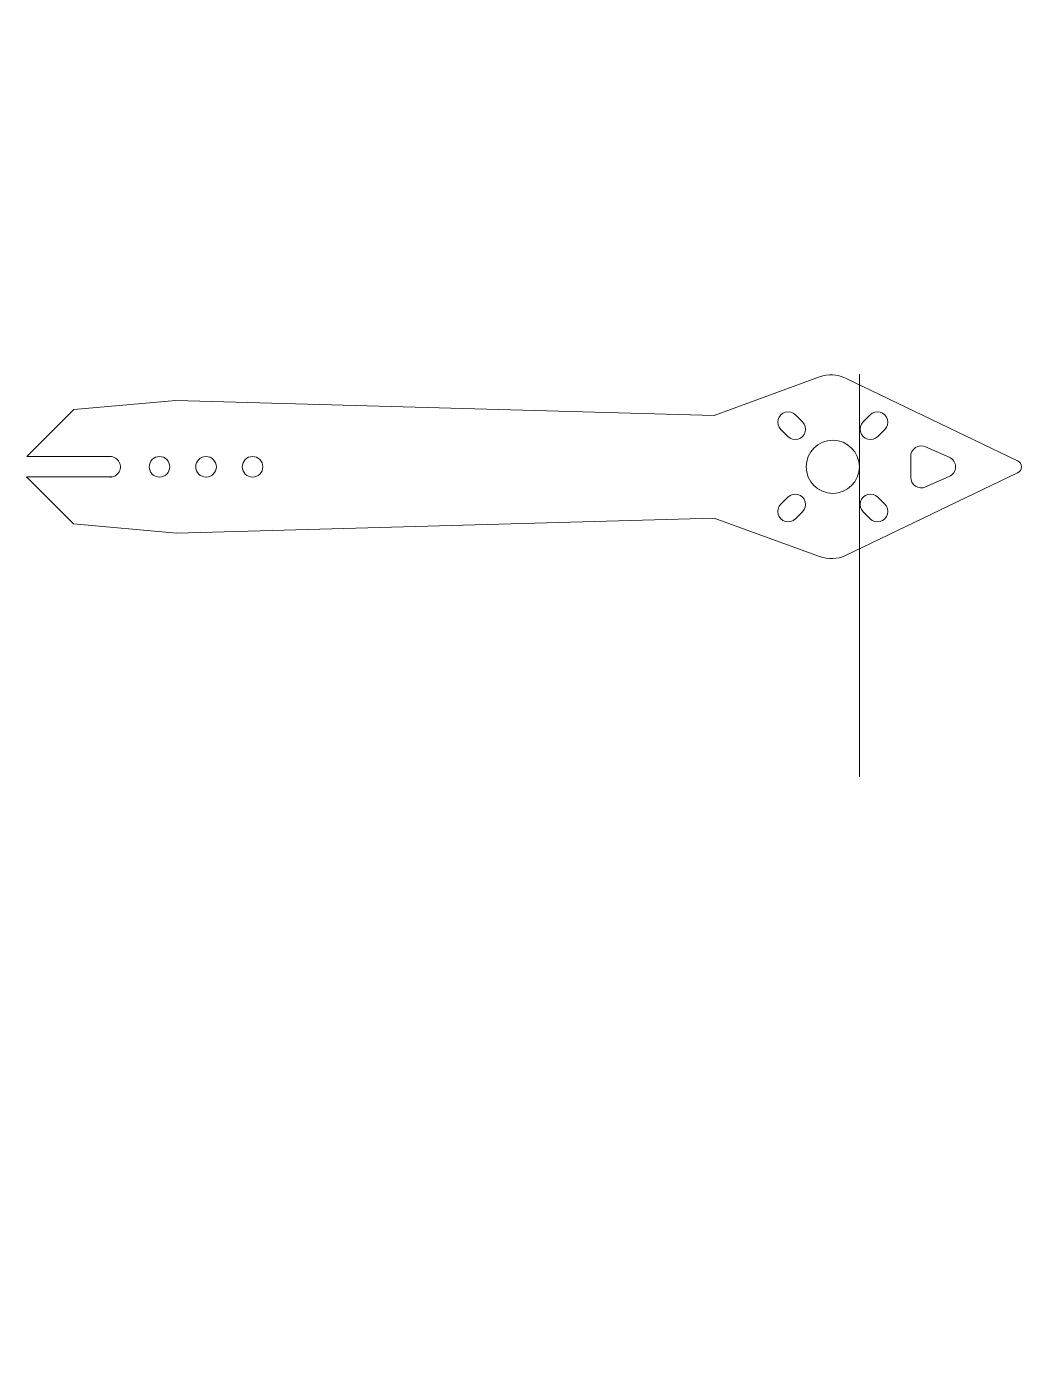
# Model space of a CAD drawing. Header units: millimetres. Extents: x -75 to 75, y -133 to 66.
import ezdxf

# ---------------------------------------------------------------- set-up
doc = ezdxf.new("R2010")
doc.units = ezdxf.units.MM
doc.header["$MEASUREMENT"] = 0

msp = doc.modelspace()

# ---------------------------------------------------------------- linework, layer by layer
at = {"lineweight": 9}
for points, knots in [([(50.4534, -0.0002), (50.4534, 2.2089), (48.6625, 3.9998), (46.4534, 3.9998), (46.4534, 3.9998), (44.2443, 3.9998), (42.4534, 2.2089), (42.4534, -0.0002), (42.4534, -0.0002), (42.4534, -2.2094), (44.2442, -4.0002), (46.4534, -4.0002), (46.4534, -4.0002), (48.6625, -4.0002), (50.4534, -2.2094), (50.4534, -0.0003), (50.4534, 66.2727), (50.4534, -132.5462), (50.4534, -0.0002)], [0, 0, 0, 0, 0.2, 0.2, 0.2, 0.2, 0.4, 0.4, 0.4, 0.4, 0.6, 0.6, 0.6, 0.6, 1, 1, 1, 1.0001, 1.0001, 1.0001, 1.0001]), ([(40.8319, 7.8133), (40.4403, 8.2049), (39.8696, 8.3578), (39.3347, 8.2145), (39.3347, 8.2145), (38.7998, 8.0711), (38.382, 7.6533), (38.2387, 7.1184), (38.2387, 7.1184), (38.0954, 6.5836), (38.2483, 6.0128), (38.6399, 5.6213)], [0, 0, 0, 0, 0.25, 0.25, 0.25, 0.25, 0.5, 0.5, 0.5, 0.5, 1, 1, 1, 1]), ([(54.2669, 5.6213), (54.6585, 6.0128), (54.8114, 6.5836), (54.6681, 7.1184), (54.6681, 7.1184), (54.5248, 7.6533), (54.107, 8.0711), (53.5721, 8.2145), (53.5721, 8.2145), (53.0372, 8.3578), (52.4665, 8.2049), (52.0749, 7.8133)], [0, 0, 0, 0, 0.25, 0.25, 0.25, 0.25, 0.5, 0.5, 0.5, 0.5, 1, 1, 1, 1]), ([(39.7005, 4.5606), (40.0921, 4.169), (40.6628, 4.0161), (41.1977, 4.1594), (41.1977, 4.1594), (41.7326, 4.3028), (42.1504, 4.7206), (42.2937, 5.2554), (42.2937, 5.2554), (42.4371, 5.7903), (42.2841, 6.3611), (41.8926, 6.7526)], [0, 0, 0, 0, 0.25, 0.25, 0.25, 0.25, 0.5, 0.5, 0.5, 0.5, 1, 1, 1, 1]), ([(51.0142, 6.7526), (50.6227, 6.3611), (50.4697, 5.7903), (50.6131, 5.2554), (50.6131, 5.2554), (50.7564, 4.7206), (51.1742, 4.3028), (51.7091, 4.1594), (51.7091, 4.1594), (52.244, 4.0161), (52.8147, 4.169), (53.2063, 4.5606)], [0, 0, 0, 0, 0.25, 0.25, 0.25, 0.25, 0.5, 0.5, 0.5, 0.5, 1, 1, 1, 1]), ([(58.1698, -1.5665), (58.1698, -1.5665), (58.1698, 1.5454), (58.1698, 1.5454), (58.1698, 1.5454), (58.169, 2.0846), (58.4401, 2.5878), (58.8908, 2.8838), (58.8908, 2.8838), (59.3415, 3.1798), (59.9153, 3.2268), (60.4098, 3.0118), (60.4098, 3.0118), (60.4098, 3.0118), (63.975, 1.4559), (63.975, 1.4559), (63.975, 1.4559), (64.5581, 1.2037), (64.9364, 0.63), (64.9385, -0.0052), (64.9385, -0.0052), (64.9406, -0.6405), (64.5564, -1.2209), (63.975, -1.477), (63.975, -1.477), (63.975, -1.477), (60.4098, -3.0329), (60.4098, -3.0329), (60.4098, -3.0329), (59.916, -3.2494), (59.3463, -3.2022), (58.8948, -2.9075), (58.8948, -2.9075), (58.4432, -2.6129), (58.1706, -2.1057), (58.1698, -1.5665)], [0, 0, 0, 0, 0.1, 0.1, 0.1, 0.1, 0.2, 0.2, 0.2, 0.2, 0.3, 0.3, 0.3, 0.3, 0.4, 0.4, 0.4, 0.4, 0.5, 0.5, 0.5, 0.5, 0.6, 0.6, 0.6, 0.6, 0.7, 0.7, 0.7, 0.7, 0.8, 0.8, 0.8, 0.8, 1, 1, 1, 1]), ([(-62.5186, -1.5308), (-61.9427, -1.6249), (-61.3628, -1.3877), (-61.0181, -0.917), (-61.0181, -0.917), (-60.6733, -0.4462), (-60.6221, 0.1782), (-60.8856, 0.6988), (-60.8856, 0.6988), (-61.149, 1.2194), (-61.6826, 1.548), (-62.266, 1.5489)], [0, 0, 0, 0, 0.25, 0.25, 0.25, 0.25, 0.5, 0.5, 0.5, 0.5, 1, 1, 1, 1]), ([(-53.2843, 0.0011), (-53.2843, 0.8571), (-53.9783, 1.5511), (-54.8343, 1.5511), (-54.8343, 1.5511), (-55.6904, 1.5511), (-56.3843, 0.8571), (-56.3843, 0.0011), (-56.3843, 0.0011), (-56.3843, -0.855), (-55.6904, -1.5489), (-54.8344, -1.5489), (-54.8344, -1.5489), (-53.9783, -1.5489), (-53.2844, -0.855), (-53.2843, 0.0011)], [0, 0, 0, 0, 0.2, 0.2, 0.2, 0.2, 0.4, 0.4, 0.4, 0.4, 0.6, 0.6, 0.6, 0.6, 1, 1, 1, 1]), ([(-46.2843, -0.001), (-46.2843, 0.8551), (-46.9783, 1.549), (-47.8343, 1.549), (-47.8343, 1.549), (-48.6904, 1.549), (-49.3843, 0.8551), (-49.3843, -0.001), (-49.3843, -0.001), (-49.3843, -0.857), (-48.6904, -1.551), (-47.8344, -1.551), (-47.8344, -1.551), (-46.9783, -1.551), (-46.2844, -0.857), (-46.2843, -0.001)], [0, 0, 0, 0, 0.2, 0.2, 0.2, 0.2, 0.4, 0.4, 0.4, 0.4, 0.6, 0.6, 0.6, 0.6, 1, 1, 1, 1]), ([(-39.2843, -0.001), (-39.2843, 0.8551), (-39.9783, 1.549), (-40.8343, 1.549), (-40.8343, 1.549), (-41.6904, 1.549), (-42.3843, 0.8551), (-42.3843, -0.001), (-42.3843, -0.001), (-42.3843, -0.857), (-41.6904, -1.551), (-40.8344, -1.551), (-40.8344, -1.551), (-39.9783, -1.551), (-39.2844, -0.857), (-39.2843, -0.001)], [0, 0, 0, 0, 0.2, 0.2, 0.2, 0.2, 0.4, 0.4, 0.4, 0.4, 0.6, 0.6, 0.6, 0.6, 1, 1, 1, 1]), ([(74.238, -0.9233), (74.6107, -0.768), (74.8534, -0.4039), (74.8534, -0.0002), (74.8534, -0.0002), (74.8534, 0.4035), (74.6107, 0.7676), (74.238, 0.9228)], [0, 0, 0, 0, 0.33333333, 0.33333333, 0.33333333, 0.33333333, 1, 1, 1, 1]), ([(38.6399, -5.6217), (38.2483, -6.0133), (38.0954, -6.584), (38.2387, -7.1189), (38.2387, -7.1189), (38.382, -7.6538), (38.7998, -8.0716), (39.3347, -8.2149), (39.3347, -8.2149), (39.8696, -8.3583), (40.4403, -8.2053), (40.8319, -7.8138)], [0, 0, 0, 0, 0.25, 0.25, 0.25, 0.25, 0.5, 0.5, 0.5, 0.5, 1, 1, 1, 1]), ([(41.8926, -6.7531), (42.2841, -6.3615), (42.4371, -5.7908), (42.2937, -5.2559), (42.2937, -5.2559), (42.1504, -4.721), (41.7326, -4.3032), (41.1977, -4.1599), (41.1977, -4.1599), (40.6628, -4.0166), (40.0921, -4.1695), (39.7005, -4.5611)], [0, 0, 0, 0, 0.25, 0.25, 0.25, 0.25, 0.5, 0.5, 0.5, 0.5, 1, 1, 1, 1]), ([(53.2063, -4.5611), (52.8147, -4.1695), (52.244, -4.0166), (51.7091, -4.1599), (51.7091, -4.1599), (51.1742, -4.3032), (50.7564, -4.721), (50.6131, -5.2559), (50.6131, -5.2559), (50.4697, -5.7908), (50.6227, -6.3615), (51.0142, -6.7531)], [0, 0, 0, 0, 0.25, 0.25, 0.25, 0.25, 0.5, 0.5, 0.5, 0.5, 1, 1, 1, 1]), ([(52.0749, -7.8138), (52.4665, -8.2053), (53.0372, -8.3583), (53.5721, -8.2149), (53.5721, -8.2149), (54.107, -8.0716), (54.5248, -7.6538), (54.6681, -7.1189), (54.6681, -7.1189), (54.8114, -6.584), (54.6585, -6.0133), (54.2669, -5.6217)], [0, 0, 0, 0, 0.25, 0.25, 0.25, 0.25, 0.5, 0.5, 0.5, 0.5, 1, 1, 1, 1])]:
    msp.add_open_spline(points, degree=3, knots=knots, dxfattribs=at)
for points in [[(48.3527, 13.3351), (47.1382, 13.9174), (45.7401, 13.9852), (44.475, 13.5229)], [(28.5946, 7.7211), (28.5946, 7.7211), (44.475, 13.5229), (44.475, 13.5229)], [(48.3527, 13.3351), (48.3527, 13.3351), (74.238, 0.9228), (74.238, 0.9228)], [(-67.7438, 8.6401), (-67.7438, 8.6401), (-52.3842, 9.9998), (-52.3842, 9.9998)], [(-52.3842, 9.9998), (-52.3842, 9.9998), (28.5946, 7.7211), (28.5946, 7.7211)], [(-74.8149, 1.569), (-74.8149, 1.569), (-67.7438, 8.6401), (-67.7438, 8.6401)], [(40.8319, 7.8133), (40.8319, 7.8133), (41.8926, 6.7526), (41.8926, 6.7526)], [(51.0142, 6.7526), (51.0142, 6.7526), (52.0749, 7.8133), (52.0749, 7.8133)], [(39.7005, 4.5606), (39.7005, 4.5606), (38.6399, 5.6213), (38.6399, 5.6213)], [(54.2669, 5.6213), (54.2669, 5.6213), (53.2063, 4.5606), (53.2063, 4.5606)], [(-74.8149, 1.569), (-74.8149, 1.569), (-62.266, 1.5489), (-62.266, 1.5489)], [(-74.8534, -1.531), (-74.8534, -1.531), (-62.0184, -1.5308), (-62.0184, -1.5308)], [(-74.8534, -1.531), (-74.8534, -1.531), (-67.7823, -8.6021), (-67.7823, -8.6021)], [(48.3537, -13.3351), (48.3537, -13.3351), (74.238, -0.9233), (74.238, -0.9233)], [(38.6399, -5.6217), (38.6399, -5.6217), (39.7005, -4.5611), (39.7005, -4.5611)], [(53.2063, -4.5611), (53.2063, -4.5611), (54.2669, -5.6217), (54.2669, -5.6217)], [(-52.2841, -9.9986), (-52.2841, -9.9986), (28.5946, -7.7139), (28.5946, -7.7139)], [(44.4742, -13.5223), (44.4742, -13.5223), (28.5946, -7.7139), (28.5946, -7.7139)], [(41.8926, -6.7531), (41.8926, -6.7531), (40.8319, -7.8138), (40.8319, -7.8138)], [(52.0749, -7.8138), (52.0749, -7.8138), (51.0142, -6.7531), (51.0142, -6.7531)], [(-67.7823, -8.6021), (-67.7823, -8.6021), (-52.2841, -9.9986), (-52.2841, -9.9986)], [(44.4742, -13.5223), (45.7398, -13.9852), (47.1386, -13.9177), (48.3537, -13.3351)]]:
    msp.add_open_spline(points, degree=3, dxfattribs=at)

doc.saveas('drawing.dxf')
